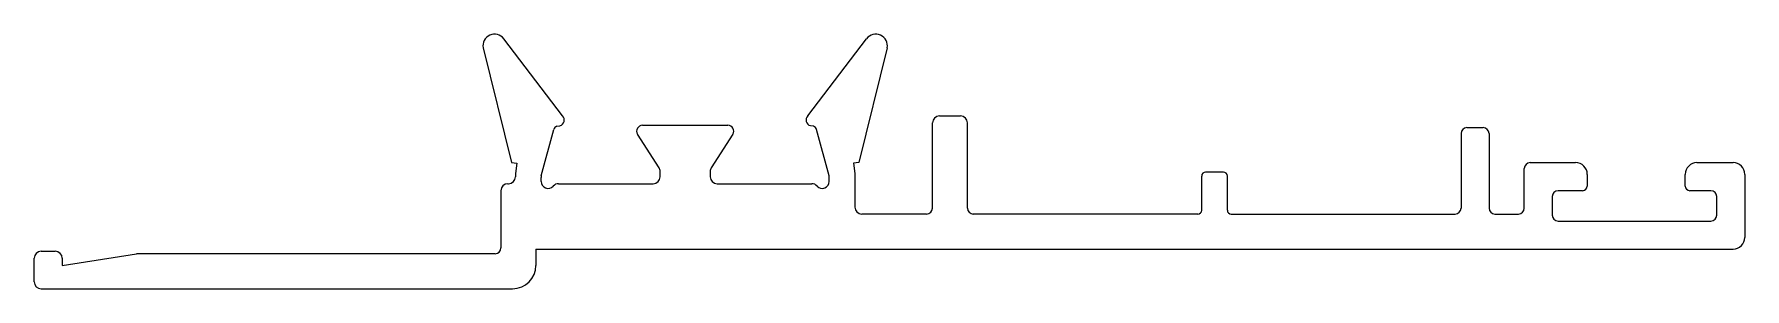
# Model space of a CAD drawing. Extents: x 1121.3 to 1194.6, y 2243.3 to 2254.2.
import ezdxf

# ---------------------------------------------------------------- set-up
doc = ezdxf.new("R2010")
doc.units = 0
doc.layers.get('0').update_dxf_attribs({"linetype": 'CONTINUOUS'})

msp = doc.modelspace()

# ---------------------------------------------------------------- linework, layer by layer
at = {"color": 0}
for p, q in [((1140.535, 2253.642), (1141.748, 2248.736)), ((1143.945, 2250.731), (1141.424, 2254.034)), ((1154.449, 2250.731), (1156.97, 2254.034)), ((1157.859, 2253.642), (1156.646, 2248.736)), ((1160.094, 2250.729), (1160.994, 2250.729)), ((1143.032, 2248.167), (1143.563, 2250.149)), ((1143.704, 2250.29), (1143.833, 2250.313)), ((1148.078, 2248.506), (1147.155, 2249.948)), ((1147.368, 2250.329), (1151.026, 2250.329)), ((1151.24, 2249.948), (1150.316, 2248.506)), ((1154.69, 2250.29), (1154.561, 2250.313)), ((1155.362, 2248.167), (1154.831, 2250.149)), ((1159.794, 2246.779), (1159.794, 2250.429)), ((1161.294, 2246.779), (1161.294, 2250.429)), ((1182.445, 2249.979), (1182.445, 2246.779)), ((1182.695, 2250.229), (1183.395, 2250.229)), ((1183.645, 2249.979), (1183.645, 2246.779)), ((1141.748, 2248.736), (1141.984, 2248.702)), ((1141.984, 2248.702), (1141.922, 2248.26)), ((1148.122, 2248.129), (1148.122, 2248.35)), ((1150.272, 2248.35), (1150.272, 2248.129)), ((1156.646, 2248.736), (1156.41, 2248.702)), ((1156.41, 2248.702), (1156.472, 2248.26)), ((1172.265, 2248.322), (1171.499, 2248.322)), ((1185.157, 2246.779), (1185.157, 2248.479)), ((1185.407, 2248.729), (1187.356, 2248.729)), ((1192.556, 2248.729), (1194.106, 2248.729)), ((1141.601, 2247.829), (1141.622, 2247.829)), ((1141.922, 2248.26), (1141.922, 2248.129)), ((1143.022, 2247.929), (1143.022, 2248.089)), ((1143.769, 2247.829), (1147.822, 2247.829)), ((1150.572, 2247.829), (1154.625, 2247.829)), ((1155.372, 2247.929), (1155.372, 2248.089)), ((1156.472, 2248.26), (1156.472, 2246.829)), ((1171.332, 2246.695), (1171.332, 2248.155)), ((1172.432, 2246.695), (1172.432, 2248.155)), ((1187.856, 2248.229), (1187.856, 2247.728)), ((1192.056, 2247.729), (1192.056, 2248.229)), ((1194.606, 2248.229), (1194.606, 2245.529)), ((1141.301, 2247.529), (1141.301, 2245.079)), ((1186.356, 2247.279), (1186.356, 2246.479)), ((1187.656, 2247.529), (1186.606, 2247.529)), ((1193.156, 2247.529), (1192.256, 2247.529)), ((1193.406, 2246.479), (1193.406, 2247.279)), ((1159.544, 2246.529), (1156.772, 2246.529)), ((1171.165, 2246.529), (1161.544, 2246.529)), ((1172.599, 2246.529), (1182.195, 2246.529)), ((1183.895, 2246.529), (1184.907, 2246.529)), ((1186.606, 2246.229), (1193.156, 2246.229)), ((1121.301, 2243.629), (1121.301, 2244.632)), ((1121.601, 2244.932), (1122.201, 2244.932)), ((1122.501, 2244.329), (1125.685, 2244.829)), ((1122.501, 2244.632), (1122.501, 2244.329)), ((1141.051, 2244.829), (1125.685, 2244.829)), ((1142.801, 2245.029), (1142.801, 2244.329)), ((1142.801, 2245.029), (1194.106, 2245.029)), ((1121.601, 2243.329), (1141.801, 2243.329))]:
    msp.add_line(p, q, dxfattribs=at)
for centre, radius, start, end in [((1141.028, 2253.729), 0.5, 37.65526, 190), ((1157.366, 2253.729), 0.5, 350, 142.34474), ((1143.768, 2250.555), 0.25, 285, 45), ((1154.626, 2250.555), 0.25, 135, 255), ((1160.094, 2250.429), 0.3, 90, 180), ((1160.994, 2250.429), 0.3, 0, 90), ((1143.756, 2250.097), 0.2, 105, 165), ((1147.368, 2250.079), 0.25, 90, 211.39551), ((1151.026, 2250.079), 0.25, 328.60449, 90), ((1154.638, 2250.097), 0.2, 15, 75), ((1182.695, 2249.979), 0.25, 90, 180), ((1183.395, 2249.979), 0.25, 0, 90), ((1147.822, 2248.35), 0.3, 0, 31.39551), ((1150.572, 2248.35), 0.3, 148.60449, 180), ((1171.499, 2248.155), 0.167, 90, 180), ((1172.265, 2248.155), 0.167, 0, 90), ((1185.407, 2248.479), 0.25, 90, 180), ((1187.356, 2248.229), 0.5, 0, 90), ((1192.556, 2248.229), 0.5, 90, 180), ((1194.106, 2248.229), 0.5, 0, 90), ((1141.601, 2247.529), 0.3, 90, 180), ((1141.622, 2248.129), 0.3, 270, 0), ((1143.322, 2248.089), 0.3, 165, 180), ((1143.322, 2247.929), 0.3, 180, 318.18969), ((1143.769, 2247.529), 0.3, 90, 138.18969), ((1147.822, 2248.129), 0.3, 270, 0), ((1150.572, 2248.129), 0.3, 180, 270), ((1154.625, 2247.529), 0.3, 41.81031, 90), ((1155.072, 2247.929), 0.3, 221.81031, 360), ((1155.072, 2248.089), 0.3, 0, 15), ((1187.656, 2247.729), 0.2, 269.958, 359.958), ((1192.256, 2247.729), 0.2, 180, 270), ((1156.772, 2246.829), 0.3, 180, 270), ((1186.606, 2247.279), 0.25, 90, 180), ((1193.156, 2247.279), 0.25, 0, 90), ((1159.544, 2246.779), 0.25, 270, 0), ((1161.544, 2246.779), 0.25, 180, 270), ((1171.165, 2246.695), 0.167, 270, 0), ((1172.599, 2246.695), 0.167, 180, 270), ((1182.195, 2246.779), 0.25, 270, 0), ((1183.895, 2246.779), 0.25, 180, 270), ((1184.907, 2246.779), 0.25, 270, 0), ((1186.606, 2246.479), 0.25, 180, 270), ((1193.156, 2246.479), 0.25, 270, 0), ((1194.106, 2245.529), 0.5, 270, 0), ((1121.601, 2244.632), 0.3, 90, 180), ((1122.201, 2244.632), 0.3, 360, 90), ((1141.051, 2245.079), 0.25, 270, 0), ((1141.801, 2244.329), 1, 270, 0), ((1121.601, 2243.629), 0.3, 180, 270)]:
    msp.add_arc(centre, radius, start, end, dxfattribs=at)

doc.saveas('drawing.dxf')
